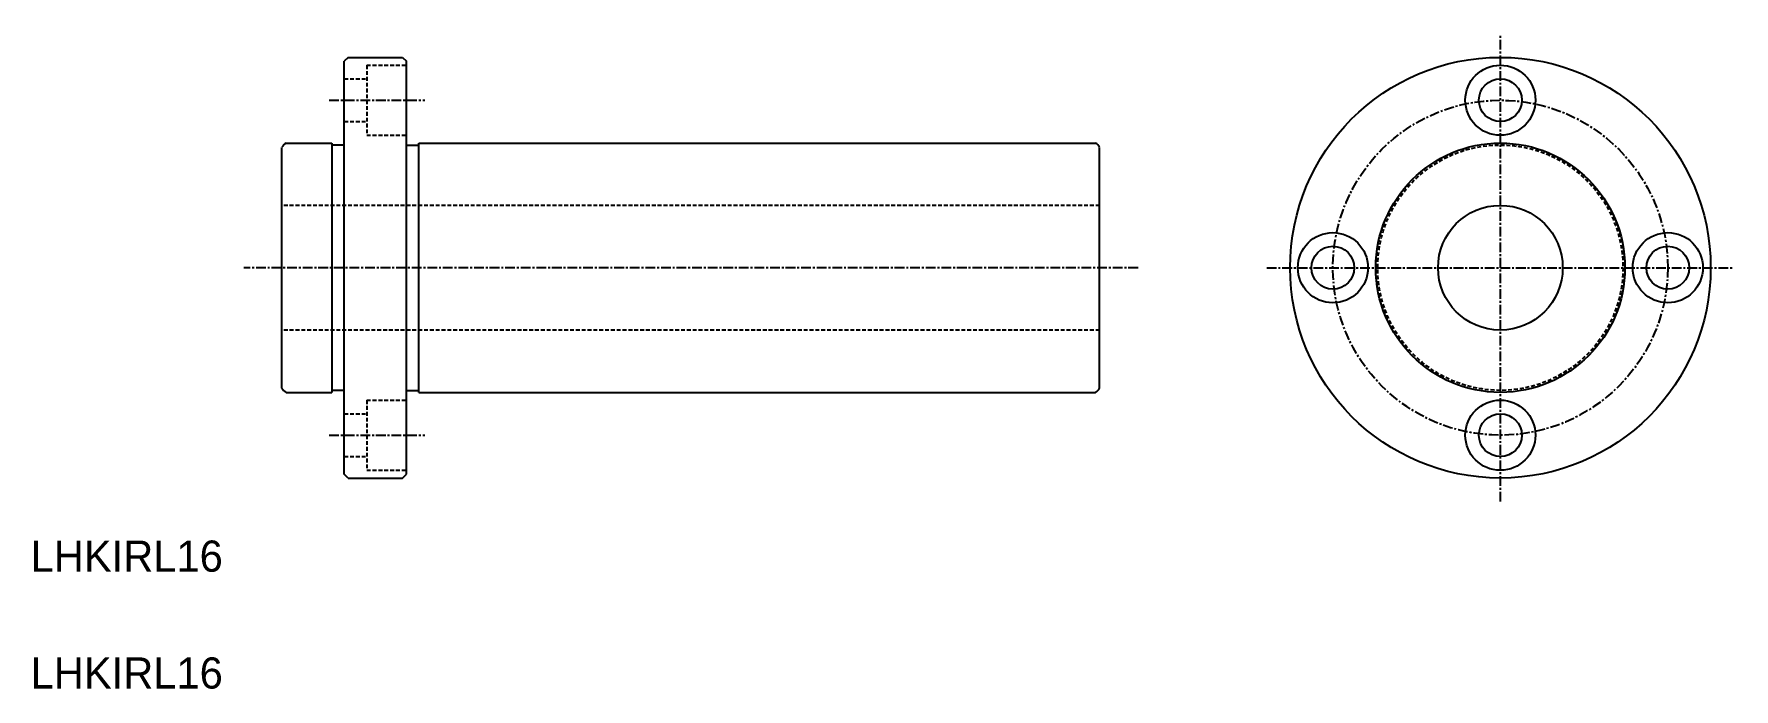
# Model space of a CAD drawing. Extents: x 257 to 475, y 126 to 210.
import ezdxf

# ---------------------------------------------------------------- set-up
doc = ezdxf.new("R2010")
doc.units = 0
doc.linetypes.add('CENTER', pattern=[2, 1.25, -0.25, 0.25, -0.25])
doc.linetypes.add('DASHED', pattern=[0.75, 0.5, -0.25])
doc.layers.get('0').update_dxf_attribs({"linetype": 'CONTINUOUS'})
doc.layers.add('CENTER', color=1, linetype='CENTER')

msp = doc.modelspace()

# ---------------------------------------------------------------- linework, layer by layer
at = {"color": 7, "linetype": 'CONTINUOUS'}
for p, q in [((297.18, 207.13), (296.68, 206.63)), ((296.68, 153.63), (296.68, 206.63)), ((297.18, 207.13), (304.18, 207.13)), ((304.18, 207.13), (304.68, 206.63)), ((304.68, 153.63), (304.68, 206.63)), ((288.68, 164.67), (288.68, 195.58)), ((289.22, 196.13), (295.08, 196.13)), ((295.08, 196.13), (295.08, 164.13)), ((296.68, 195.88), (295.08, 195.88)), ((304.68, 195.88), (306.28, 195.88)), ((306.28, 196.13), (393.13, 196.13)), ((306.28, 164.13), (306.28, 196.13)), ((393.68, 164.67), (393.68, 195.58)), ((289.22, 164.13), (295.08, 164.13)), ((296.68, 164.38), (295.08, 164.38)), ((304.68, 164.38), (306.28, 164.38)), ((306.28, 164.13), (393.13, 164.13)), ((297.18, 153.13), (296.68, 153.63)), ((297.18, 153.13), (304.18, 153.13)), ((304.18, 153.13), (304.68, 153.63))]:
    msp.add_line(p, q, dxfattribs=at)
at = {"color": 3, "linetype": 'DASHED'}
for p, q in [((299.58, 206.13), (299.58, 197.13)), ((299.58, 206.13), (304.68, 206.13)), ((296.68, 204.38), (299.58, 204.38)), ((296.68, 198.88), (299.58, 198.88)), ((299.58, 197.13), (304.68, 197.13)), ((393.68, 188.13), (288.68, 188.13)), ((393.68, 172.13), (288.68, 172.13)), ((299.58, 163.13), (299.58, 154.13)), ((299.58, 163.13), (304.68, 163.13)), ((296.68, 161.38), (299.58, 161.38)), ((296.68, 155.88), (299.58, 155.88)), ((299.58, 154.13), (304.68, 154.13))]:
    msp.add_line(p, q, dxfattribs=at)
at = {"color": 7, "linetype": 'CONTINUOUS'}
for centre, radius in [((445.13, 180.13), 27), ((445.13, 201.63), 4.5), ((445.13, 201.63), 2.75), ((445.13, 180.13), 16), ((445.13, 180.13), 8), ((423.63, 180.13), 4.5), ((466.63, 180.13), 4.5), ((423.63, 180.13), 2.75), ((466.63, 180.13), 2.75), ((445.13, 158.63), 4.5), ((445.13, 158.63), 2.75)]:
    msp.add_circle(centre, radius, dxfattribs=at)
at = {"color": 3, "linetype": 'DASHED'}
msp.add_circle((445.13, 180.13), 15.75, dxfattribs=at)
at = {"color": 7, "linetype": 'CONTINUOUS'}
for centre, start, end in [((289.83, 194.98), 117.7958, 152.2042), ((392.53, 194.98), 27.7958, 62.2042), ((289.83, 165.28), 207.7958, 242.2042), ((392.53, 165.28), 297.7958, 332.2042)]:
    msp.add_arc(centre, 1.3, start, end, dxfattribs=at)
at = {"layer": 'CENTER', "color": 1, "linetype": 'CENTER'}
for p, q in [((445.13, 150.13), (445.13, 210.13)), ((294.76, 201.63), (307.03, 201.63)), ((398.61, 180.13), (283.78, 180.13)), ((415.13, 180.13), (475.13, 180.13)), ((294.76, 158.63), (307.03, 158.63))]:
    msp.add_line(p, q, dxfattribs=at)
msp.add_circle((445.13, 180.13), 21.5, dxfattribs=at)

# ---------------------------------------------------------------- texts
at = {"color": 7, "linetype": 'CONTINUOUS'}
for p in [(256.42, 141.11), (256.42, 126.11)]:
    msp.add_text('LHKIRL16', height=4, dxfattribs=at).set_placement(p)

doc.saveas('drawing.dxf')
